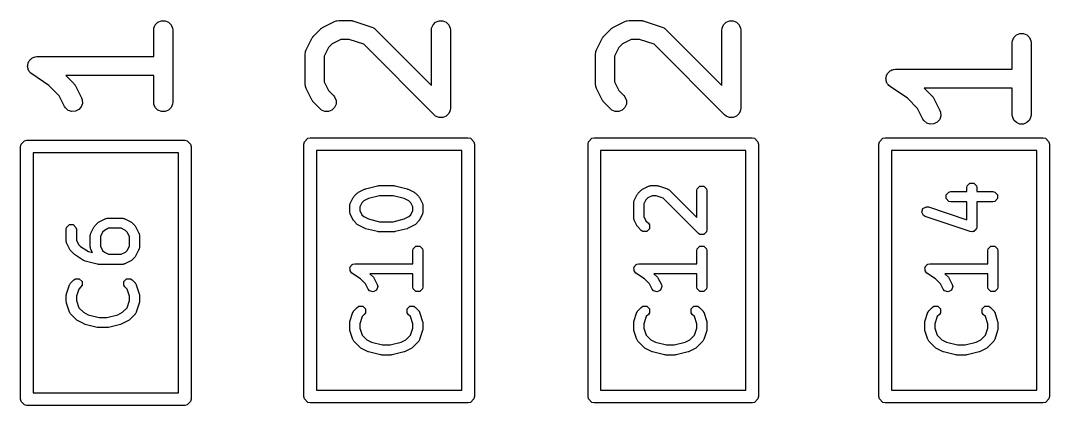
# Model space of a CAD drawing. Extents: x 1.56 to 6.49, y -4.6 to -1.37.
# Drawn here: x 2.7608 to 3.0817, y -2.1553 to -2.0353 of the extents above; entities that cross this region are included whole.
import ezdxf

# ---------------------------------------------------------------- set-up
doc = ezdxf.new("R2010")
doc.units = 0
doc.header["$MEASUREMENT"] = 0
doc.layers.add('BLACK', color=7, linetype='CONTINUOUS')

msp = doc.modelspace()

# ---------------------------------------------------------------- linework, layer by layer
at = {"layer": 'BLACK', "linetype": 'CONTINUOUS'}
for p, q in [((2.80241, -2.03767), (2.80285, -2.0366)), ((2.80285, -2.0366), (2.80367, -2.03579)), ((2.80367, -2.03579), (2.80473, -2.03535)), ((2.80473, -2.03535), (2.80588, -2.03535)), ((2.80588, -2.03535), (2.80695, -2.03579)), ((2.80695, -2.03579), (2.80776, -2.0366)), ((2.80776, -2.0366), (2.8082, -2.03767)), ((2.85473, -2.03763), (2.85498, -2.03748)), ((2.85498, -2.03748), (2.85873, -2.0356)), ((2.85873, -2.0356), (2.85927, -2.0354)), ((2.85927, -2.0354), (2.85938, -2.03539)), ((2.85938, -2.03539), (2.85947, -2.03535)), ((2.85947, -2.03535), (2.86005, -2.03529)), ((2.86005, -2.03529), (2.8638, -2.03529)), ((2.8638, -2.03529), (2.86409, -2.03532)), ((2.86409, -2.03532), (2.86417, -2.03532)), ((2.86417, -2.03532), (2.86427, -2.03534)), ((2.86427, -2.03534), (2.86438, -2.03535)), ((2.86438, -2.03535), (2.86445, -2.03538)), ((2.86445, -2.03538), (2.86473, -2.03544)), ((2.86473, -2.03544), (2.87036, -2.03732)), ((2.87036, -2.03732), (2.87089, -2.03755)), ((2.88903, -2.03767), (2.88947, -2.0366)), ((2.88947, -2.0366), (2.89028, -2.03579)), ((2.89028, -2.03579), (2.89135, -2.03535)), ((2.89135, -2.03535), (2.8925, -2.03535)), ((2.8925, -2.03535), (2.89356, -2.03579)), ((2.89356, -2.03579), (2.89438, -2.0366)), ((2.89438, -2.0366), (2.89482, -2.03767)), ((2.94528, -2.03763), (2.94553, -2.03748)), ((2.94553, -2.03748), (2.94928, -2.0356)), ((2.94928, -2.0356), (2.94982, -2.0354)), ((2.94982, -2.0354), (2.94993, -2.03539)), ((2.94993, -2.03539), (2.95003, -2.03535)), ((2.95003, -2.03535), (2.9506, -2.03529)), ((2.9506, -2.03529), (2.95435, -2.03529)), ((2.95435, -2.03529), (2.95464, -2.03532)), ((2.95464, -2.03532), (2.95472, -2.03532)), ((2.95472, -2.03532), (2.95482, -2.03534)), ((2.95482, -2.03534), (2.95493, -2.03535)), ((2.95493, -2.03535), (2.955, -2.03538)), ((2.955, -2.03538), (2.95529, -2.03544)), ((2.95529, -2.03544), (2.96091, -2.03732)), ((2.96091, -2.03732), (2.96144, -2.03755)), ((2.97958, -2.03767), (2.98002, -2.0366)), ((2.98002, -2.0366), (2.98083, -2.03579)), ((2.98083, -2.03579), (2.9819, -2.03535)), ((2.9819, -2.03535), (2.98305, -2.03535)), ((2.98305, -2.03535), (2.98411, -2.03579)), ((2.98411, -2.03579), (2.98493, -2.0366)), ((2.98493, -2.0366), (2.98537, -2.03767)), ((2.80236, -2.03825), (2.80241, -2.03767)), ((2.80236, -2.04654), (2.80236, -2.03825)), ((2.8082, -2.03767), (2.80826, -2.03825)), ((2.80826, -2.03825), (2.80826, -2.06074)), ((2.84991, -2.04442), (2.85179, -2.04067)), ((2.85179, -2.04067), (2.85194, -2.04043)), ((2.85194, -2.04043), (2.85197, -2.04035)), ((2.85197, -2.04035), (2.85204, -2.04027)), ((2.85204, -2.04027), (2.85209, -2.04018)), ((2.85209, -2.04018), (2.85215, -2.04013)), ((2.85215, -2.04013), (2.85234, -2.03991)), ((2.85234, -2.03991), (2.85421, -2.03803)), ((2.85421, -2.03803), (2.85444, -2.03785)), ((2.85444, -2.03785), (2.85449, -2.03779)), ((2.85449, -2.03779), (2.85458, -2.03773)), ((2.85458, -2.03773), (2.85466, -2.03766)), ((2.85466, -2.03766), (2.85473, -2.03763)), ((2.87089, -2.03755), (2.87097, -2.03762)), ((2.87097, -2.03762), (2.87107, -2.03766)), ((2.87107, -2.03766), (2.87151, -2.03803)), ((2.87151, -2.03803), (2.88897, -2.05549)), ((2.88897, -2.03825), (2.88903, -2.03767)), ((2.88897, -2.05549), (2.88897, -2.03825)), ((2.89482, -2.03767), (2.89487, -2.03825)), ((2.89487, -2.03825), (2.89487, -2.06262)), ((2.94046, -2.04442), (2.94234, -2.04067)), ((2.94234, -2.04067), (2.94249, -2.04043)), ((2.94249, -2.04043), (2.94252, -2.04035)), ((2.94252, -2.04035), (2.94259, -2.04027)), ((2.94259, -2.04027), (2.94265, -2.04018)), ((2.94265, -2.04018), (2.9427, -2.04013)), ((2.9427, -2.04013), (2.94289, -2.03991)), ((2.94289, -2.03991), (2.94476, -2.03803)), ((2.94476, -2.03803), (2.94499, -2.03785)), ((2.94499, -2.03785), (2.94504, -2.03779)), ((2.94504, -2.03779), (2.94513, -2.03773)), ((2.94513, -2.03773), (2.94521, -2.03766)), ((2.94521, -2.03766), (2.94528, -2.03763)), ((2.96144, -2.03755), (2.96152, -2.03762)), ((2.96152, -2.03762), (2.96162, -2.03766)), ((2.96162, -2.03766), (2.96206, -2.03803)), ((2.96206, -2.03803), (2.97952, -2.05549)), ((2.97952, -2.03825), (2.97958, -2.03767)), ((2.97952, -2.05549), (2.97952, -2.03825)), ((2.98537, -2.03767), (2.98543, -2.03825)), ((2.98543, -2.03825), (2.98543, -2.06262)), ((3.07013, -2.04161), (3.07057, -2.04054)), ((3.07057, -2.04054), (3.07138, -2.03973)), ((3.07138, -2.03973), (3.07245, -2.03929)), ((3.07245, -2.03929), (3.0736, -2.03929)), ((3.0736, -2.03929), (3.07466, -2.03973)), ((3.07466, -2.03973), (3.07548, -2.04054)), ((3.07548, -2.04054), (3.07592, -2.04161)), ((2.85685, -2.04374), (2.8555, -2.04644)), ((2.85805, -2.04255), (2.85685, -2.04374)), ((2.86075, -2.0412), (2.85805, -2.04255)), ((2.86332, -2.0412), (2.86075, -2.0412)), ((2.86783, -2.0427), (2.86332, -2.0412)), ((2.88983, -2.06471), (2.86783, -2.0427)), ((2.9474, -2.04374), (2.94606, -2.04644)), ((2.9486, -2.04255), (2.9474, -2.04374)), ((2.9513, -2.0412), (2.9486, -2.04255)), ((2.95387, -2.0412), (2.9513, -2.0412)), ((2.95838, -2.0427), (2.95387, -2.0412)), ((2.98039, -2.06471), (2.95838, -2.0427)), ((3.07007, -2.04218), (3.07013, -2.04161)), ((3.07007, -2.05048), (3.07007, -2.04218)), ((3.07592, -2.04161), (3.07598, -2.04218)), ((3.07598, -2.04218), (3.07598, -2.06468)), ((2.76409, -2.04725), (2.7643, -2.04704)), ((2.7643, -2.04704), (2.76456, -2.04693)), ((2.76456, -2.04693), (2.7648, -2.04677)), ((2.7648, -2.04677), (2.76509, -2.04671)), ((2.76509, -2.04671), (2.76536, -2.0466)), ((2.76536, -2.0466), (2.76593, -2.04654)), ((2.76593, -2.04654), (2.76593, -2.04654)), ((2.76593, -2.04654), (2.76594, -2.04654)), ((2.76594, -2.04654), (2.76594, -2.04654)), ((2.76594, -2.04654), (2.80236, -2.04654)), ((2.8496, -2.04574), (2.84966, -2.04517)), ((2.8496, -2.05512), (2.8496, -2.04574)), ((2.84966, -2.04517), (2.8497, -2.04507)), ((2.8497, -2.04496), (2.84991, -2.04442)), ((2.8497, -2.04507), (2.8497, -2.04496)), ((2.8555, -2.04644), (2.8555, -2.05442)), ((2.94015, -2.04574), (2.94021, -2.04517)), ((2.94015, -2.05512), (2.94015, -2.04574)), ((2.94021, -2.04517), (2.94025, -2.04507)), ((2.94025, -2.04507), (2.94026, -2.04496)), ((2.94026, -2.04496), (2.94046, -2.04442)), ((2.94606, -2.04644), (2.94606, -2.05442)), ((2.76299, -2.0495), (2.76304, -2.04921)), ((2.76304, -2.04978), (2.76299, -2.0495)), ((2.76304, -2.04892), (2.76315, -2.04865)), ((2.76304, -2.04921), (2.76304, -2.04892)), ((2.76304, -2.05007), (2.76304, -2.04978)), ((2.76315, -2.05034), (2.76304, -2.05007)), ((2.76315, -2.04865), (2.76321, -2.04837)), ((2.76321, -2.04837), (2.76337, -2.04812)), ((2.76337, -2.04812), (2.76348, -2.04785)), ((2.76348, -2.04785), (2.76369, -2.04765)), ((2.76369, -2.04765), (2.76385, -2.04741)), ((2.76385, -2.04741), (2.76409, -2.04725)), ((2.76321, -2.05063), (2.76315, -2.05034)), ((2.76337, -2.05087), (2.76321, -2.05063)), ((2.76348, -2.05113), (2.76337, -2.05087)), ((2.76369, -2.05134), (2.76348, -2.05113)), ((2.76385, -2.05158), (2.76369, -2.05134)), ((2.7643, -2.05195), (2.76385, -2.05158)), ((2.76968, -2.05554), (2.7643, -2.05195)), ((2.7643, -2.05195), (2.7643, -2.05195)), ((2.7643, -2.05195), (2.7643, -2.05195)), ((2.7643, -2.05195), (2.7643, -2.05195)), ((2.80236, -2.05245), (2.77494, -2.05245)), ((2.77494, -2.05245), (2.7774, -2.0549)), ((2.80236, -2.06074), (2.80236, -2.05245)), ((3.0307, -2.05343), (3.03076, -2.05315)), ((3.03076, -2.05372), (3.0307, -2.05343)), ((3.03076, -2.05285), (3.03087, -2.05259)), ((3.03076, -2.05315), (3.03076, -2.05285)), ((3.03087, -2.05259), (3.03093, -2.0523)), ((3.03093, -2.0523), (3.03109, -2.05206)), ((3.03109, -2.05206), (3.0312, -2.05179)), ((3.0312, -2.05179), (3.0314, -2.05159)), ((3.0314, -2.05159), (3.03156, -2.05135)), ((3.03156, -2.05135), (3.03181, -2.05118)), ((3.03181, -2.05118), (3.03201, -2.05098)), ((3.03201, -2.05098), (3.03228, -2.05086)), ((3.03228, -2.05086), (3.03252, -2.0507)), ((3.03252, -2.0507), (3.03281, -2.05065)), ((3.03281, -2.05065), (3.03308, -2.05053)), ((3.03308, -2.05053), (3.03365, -2.05048)), ((3.03365, -2.05048), (3.03365, -2.05048)), ((3.03365, -2.05048), (3.03365, -2.05048)), ((3.03365, -2.05048), (3.03365, -2.05048)), ((3.03365, -2.05048), (3.07007, -2.05048)), ((2.77288, -2.05874), (2.76968, -2.05554)), ((2.7774, -2.0549), (2.77759, -2.05513)), ((2.77759, -2.05513), (2.77764, -2.05518)), ((2.77764, -2.05518), (2.7777, -2.05527)), ((2.7777, -2.05527), (2.77777, -2.05535)), ((2.77777, -2.05535), (2.7778, -2.05542)), ((2.7778, -2.05542), (2.77795, -2.05567)), ((2.77795, -2.05567), (2.77983, -2.05942)), ((2.84966, -2.05569), (2.8496, -2.05512)), ((2.8497, -2.05579), (2.84966, -2.05569)), ((2.8497, -2.0559), (2.8497, -2.05579)), ((2.84991, -2.05644), (2.8497, -2.0559)), ((2.85179, -2.06019), (2.84991, -2.05644)), ((2.8555, -2.05442), (2.85685, -2.05712)), ((2.94021, -2.05569), (2.94015, -2.05512)), ((2.94025, -2.05579), (2.94021, -2.05569)), ((2.94026, -2.0559), (2.94025, -2.05579)), ((2.94046, -2.05644), (2.94026, -2.0559)), ((2.94234, -2.06019), (2.94046, -2.05644)), ((2.94606, -2.05442), (2.9474, -2.05712)), ((3.03076, -2.05401), (3.03076, -2.05372)), ((3.03087, -2.05428), (3.03076, -2.05401)), ((3.03093, -2.05456), (3.03087, -2.05428)), ((3.03109, -2.0548), (3.03093, -2.05456)), ((3.0312, -2.05507), (3.03109, -2.0548)), ((3.03141, -2.05528), (3.0312, -2.05507)), ((3.03157, -2.05552), (3.03141, -2.05528)), ((3.03201, -2.05588), (3.03157, -2.05552)), ((3.03201, -2.05589), (3.03201, -2.05588)), ((3.03202, -2.05589), (3.03201, -2.05589)), ((3.03201, -2.05589), (3.03201, -2.05589)), ((3.0374, -2.05947), (3.03202, -2.05589)), ((3.07007, -2.05638), (3.04266, -2.05638)), ((3.04266, -2.05638), (3.04512, -2.05884)), ((3.07007, -2.06468), (3.07007, -2.05638)), ((2.77455, -2.06206), (2.77288, -2.05874)), ((2.77983, -2.05942), (2.78003, -2.05996)), ((2.85685, -2.05712), (2.85839, -2.05865)), ((2.85839, -2.05865), (2.85876, -2.0591)), ((2.85876, -2.0591), (2.8592, -2.06017)), ((2.9474, -2.05712), (2.94894, -2.05865)), ((2.94894, -2.05865), (2.94931, -2.0591)), ((2.94931, -2.0591), (2.94975, -2.06017)), ((3.0406, -2.06268), (3.0374, -2.05947)), ((3.04512, -2.05884), (3.0453, -2.05907)), ((3.0453, -2.05907), (3.04536, -2.05912)), ((3.04536, -2.05912), (3.04542, -2.05921)), ((3.04542, -2.05921), (3.04548, -2.05929)), ((3.04548, -2.05929), (3.04551, -2.05936)), ((3.04551, -2.05936), (3.04567, -2.05961)), ((3.04567, -2.05961), (3.04754, -2.06336)), ((2.77485, -2.06255), (2.77455, -2.06206)), ((2.77572, -2.06331), (2.77485, -2.06255)), ((2.779, -2.06307), (2.77797, -2.06359)), ((2.77975, -2.0622), (2.779, -2.06307)), ((2.78012, -2.06111), (2.77975, -2.0622)), ((2.78003, -2.05996), (2.78012, -2.06111)), ((2.80241, -2.06132), (2.80236, -2.06074)), ((2.80285, -2.06238), (2.80241, -2.06132)), ((2.80367, -2.0632), (2.80285, -2.06238)), ((2.80776, -2.06238), (2.80695, -2.0632)), ((2.8082, -2.06132), (2.80776, -2.06238)), ((2.80826, -2.06074), (2.8082, -2.06132)), ((2.85194, -2.06044), (2.85179, -2.06019)), ((2.85197, -2.06051), (2.85194, -2.06044)), ((2.85204, -2.06059), (2.85197, -2.06051)), ((2.85209, -2.06068), (2.85204, -2.06059)), ((2.85215, -2.06073), (2.85209, -2.06068)), ((2.85234, -2.06096), (2.85215, -2.06073)), ((2.85421, -2.06283), (2.85234, -2.06096)), ((2.85466, -2.0632), (2.85421, -2.06283)), ((2.85876, -2.06238), (2.85794, -2.0632)), ((2.8592, -2.06132), (2.85876, -2.06238)), ((2.8592, -2.06017), (2.8592, -2.06132)), ((2.89487, -2.06262), (2.89482, -2.06319)), ((2.94249, -2.06044), (2.94234, -2.06019)), ((2.94252, -2.06051), (2.94249, -2.06044)), ((2.94259, -2.06059), (2.94252, -2.06051)), ((2.94265, -2.06068), (2.94259, -2.06059)), ((2.9427, -2.06073), (2.94265, -2.06068)), ((2.94289, -2.06096), (2.9427, -2.06073)), ((2.94476, -2.06283), (2.94289, -2.06096)), ((2.94521, -2.0632), (2.94476, -2.06283)), ((2.94931, -2.06238), (2.94849, -2.0632)), ((2.94975, -2.06132), (2.94931, -2.06238)), ((2.94975, -2.06017), (2.94975, -2.06132)), ((2.98543, -2.06262), (2.98537, -2.06319)), ((3.04226, -2.066), (3.0406, -2.06268)), ((2.77682, -2.06367), (2.77572, -2.06331)), ((2.77797, -2.06359), (2.77682, -2.06367)), ((2.80473, -2.06364), (2.80367, -2.0632)), ((2.80588, -2.06364), (2.80473, -2.06364)), ((2.80695, -2.0632), (2.80588, -2.06364)), ((2.85573, -2.06364), (2.85466, -2.0632)), ((2.85688, -2.06364), (2.85573, -2.06364)), ((2.85794, -2.0632), (2.85688, -2.06364)), ((2.89028, -2.06507), (2.88983, -2.06471)), ((2.89103, -2.06538), (2.89028, -2.06507)), ((2.89135, -2.06551), (2.89103, -2.06538)), ((2.8925, -2.06551), (2.89135, -2.06551)), ((2.89135, -2.06551), (2.89135, -2.06551)), ((2.89356, -2.06507), (2.8925, -2.06551)), ((2.89438, -2.06426), (2.89356, -2.06507)), ((2.89469, -2.0635), (2.89438, -2.06426)), ((2.89482, -2.06319), (2.89469, -2.0635)), ((2.94628, -2.06364), (2.94521, -2.0632)), ((2.94743, -2.06364), (2.94628, -2.06364)), ((2.94849, -2.0632), (2.94743, -2.06364)), ((2.98083, -2.06507), (2.98039, -2.06471)), ((2.98159, -2.06538), (2.98083, -2.06507)), ((2.9819, -2.06551), (2.98159, -2.06538)), ((2.98305, -2.06551), (2.9819, -2.06551)), ((2.9819, -2.06551), (2.9819, -2.06551)), ((2.98411, -2.06507), (2.98305, -2.06551)), ((2.98493, -2.06426), (2.98411, -2.06507)), ((2.98524, -2.0635), (2.98493, -2.06426)), ((2.98537, -2.06319), (2.98524, -2.0635)), ((3.04257, -2.06649), (3.04226, -2.066)), ((3.04747, -2.06614), (3.04671, -2.06701)), ((3.04783, -2.06505), (3.04747, -2.06614)), ((3.04754, -2.06336), (3.04775, -2.0639)), ((3.04775, -2.0639), (3.04783, -2.06505)), ((3.07013, -2.06526), (3.07007, -2.06468)), ((3.07057, -2.06632), (3.07013, -2.06526)), ((3.07138, -2.06713), (3.07057, -2.06632)), ((3.07548, -2.06632), (3.07466, -2.06713)), ((3.07592, -2.06526), (3.07548, -2.06632)), ((3.07598, -2.06468), (3.07592, -2.06526)), ((3.04344, -2.06724), (3.04257, -2.06649)), ((3.04453, -2.06761), (3.04344, -2.06724)), ((3.04568, -2.06753), (3.04453, -2.06761)), ((3.04671, -2.06701), (3.04568, -2.06753)), ((3.07245, -2.06758), (3.07138, -2.06713)), ((3.0736, -2.06758), (3.07245, -2.06758)), ((3.07466, -2.06713), (3.0736, -2.06758)), ((2.76098, -2.07385), (2.76204, -2.07279)), ((2.76204, -2.07279), (2.7628, -2.07264)), ((2.7628, -2.07264), (2.81201, -2.07264)), ((2.81201, -2.07264), (2.81276, -2.07279)), ((2.81276, -2.07279), (2.81383, -2.07385)), ((2.84936, -2.07307), (2.85043, -2.072)), ((2.85043, -2.072), (2.85118, -2.07185)), ((2.85118, -2.07185), (2.90039, -2.07185)), ((2.90039, -2.07185), (2.90115, -2.072)), ((2.90115, -2.072), (2.90221, -2.07307)), ((2.93795, -2.07307), (2.93901, -2.072)), ((2.93901, -2.072), (2.93976, -2.07185)), ((2.93976, -2.07185), (2.98898, -2.07185)), ((2.98898, -2.07185), (2.98973, -2.072)), ((2.98973, -2.072), (2.9908, -2.07307)), ((3.02869, -2.07307), (3.02976, -2.072)), ((3.02976, -2.072), (3.03051, -2.07185)), ((3.03051, -2.07185), (3.07972, -2.07185)), ((3.07972, -2.07185), (3.08048, -2.072)), ((3.08048, -2.072), (3.08154, -2.07307)), ((2.76083, -2.07461), (2.76098, -2.07385)), ((2.76083, -2.15335), (2.76083, -2.07461)), ((2.81383, -2.07385), (2.81398, -2.07461)), ((2.81398, -2.07461), (2.81398, -2.15335)), ((2.84921, -2.07382), (2.84936, -2.07307)), ((2.84921, -2.15256), (2.84921, -2.07382)), ((2.85315, -2.07579), (2.85315, -2.15059)), ((2.89843, -2.07579), (2.85315, -2.07579)), ((2.89843, -2.15059), (2.89843, -2.07579)), ((2.90221, -2.07307), (2.90236, -2.07382)), ((2.90236, -2.07382), (2.90236, -2.15256)), ((2.9378, -2.07382), (2.93795, -2.07307)), ((2.9378, -2.15256), (2.9378, -2.07382)), ((2.94173, -2.07579), (2.94173, -2.15059)), ((2.98701, -2.07579), (2.94173, -2.07579)), ((2.98701, -2.15059), (2.98701, -2.07579)), ((2.9908, -2.07307), (2.99094, -2.07382)), ((2.99094, -2.07382), (2.99094, -2.15256)), ((3.02854, -2.07382), (3.02869, -2.07307)), ((3.02854, -2.15256), (3.02854, -2.07382)), ((3.03248, -2.07579), (3.03248, -2.15059)), ((3.07776, -2.07579), (3.03248, -2.07579)), ((3.07776, -2.15059), (3.07776, -2.07579)), ((3.08154, -2.07307), (3.08169, -2.07382)), ((3.08169, -2.07382), (3.08169, -2.15256)), ((2.76476, -2.07657), (2.76476, -2.15138)), ((2.81004, -2.07657), (2.76476, -2.07657)), ((2.81004, -2.15138), (2.81004, -2.07657)), ((2.86602, -2.08897), (2.86622, -2.08881)), ((2.86622, -2.08881), (2.86809, -2.08788)), ((2.86809, -2.08788), (2.86826, -2.08783)), ((2.86826, -2.08783), (2.86841, -2.08776)), ((2.86841, -2.08776), (2.87216, -2.08682)), ((2.87216, -2.08682), (2.87236, -2.08681)), ((2.87236, -2.08681), (2.87254, -2.08677)), ((2.87254, -2.08677), (2.87723, -2.08677)), ((2.87723, -2.08677), (2.87742, -2.08681)), ((2.87742, -2.08681), (2.87761, -2.08682)), ((2.87761, -2.08682), (2.88136, -2.08776)), ((2.88136, -2.08776), (2.88152, -2.08783)), ((2.88152, -2.08783), (2.88169, -2.08788)), ((2.88169, -2.08788), (2.88356, -2.08881)), ((2.88356, -2.08881), (2.88376, -2.08897)), ((2.95345, -2.08911), (2.95439, -2.08817)), ((2.95439, -2.08817), (2.9546, -2.08803)), ((2.9546, -2.08803), (2.9548, -2.08788)), ((2.9548, -2.08788), (2.95667, -2.08694)), ((2.95667, -2.08694), (2.95675, -2.08692)), ((2.95675, -2.08692), (2.95677, -2.08689)), ((2.95677, -2.08689), (2.95702, -2.08684)), ((2.95702, -2.08684), (2.95727, -2.08678)), ((2.95727, -2.08678), (2.9573, -2.08679)), ((2.9573, -2.08679), (2.95738, -2.08677)), ((2.95738, -2.08677), (2.95925, -2.08677)), ((2.95925, -2.08677), (2.9595, -2.08682)), ((2.9595, -2.08682), (2.95975, -2.08685)), ((2.95975, -2.08685), (2.96256, -2.08779)), ((2.96256, -2.08779), (2.96263, -2.08783)), ((2.96263, -2.08783), (2.96267, -2.08783)), ((2.96267, -2.08783), (2.96288, -2.08797)), ((2.96288, -2.08797), (2.9631, -2.0881)), ((2.9631, -2.0881), (2.96311, -2.08813)), ((2.96311, -2.08813), (2.96318, -2.08817)), ((2.96318, -2.08817), (2.97174, -2.09673)), ((2.97174, -2.08835), (2.97186, -2.08775)), ((2.97174, -2.09673), (2.97174, -2.08835)), ((2.97186, -2.08775), (2.97271, -2.08689)), ((2.97271, -2.08689), (2.97392, -2.08689)), ((2.97392, -2.08689), (2.97477, -2.08775)), ((2.97477, -2.08775), (2.97489, -2.08835)), ((2.97489, -2.08835), (2.97489, -2.10053)), ((3.04948, -2.08962), (3.05034, -2.08877)), ((3.05034, -2.08877), (3.05094, -2.08865)), ((3.05094, -2.08865), (3.05592, -2.08865)), ((3.05592, -2.08741), (3.05604, -2.08681)), ((3.05592, -2.08865), (3.05592, -2.08741)), ((3.05604, -2.08681), (3.0569, -2.08596)), ((3.0569, -2.08596), (3.0581, -2.08596)), ((3.0581, -2.08596), (3.05895, -2.08681)), ((3.05895, -2.08681), (3.05907, -2.08741)), ((3.05907, -2.08741), (3.05907, -2.08865)), ((3.05907, -2.08865), (3.06406, -2.08865)), ((3.06406, -2.08865), (3.06466, -2.08877)), ((3.06466, -2.08877), (3.06552, -2.08962)), ((2.86364, -2.09233), (2.86457, -2.09046)), ((2.86457, -2.09046), (2.86473, -2.09026)), ((2.86473, -2.09026), (2.86487, -2.09005)), ((2.86487, -2.09005), (2.86581, -2.08911)), ((2.86581, -2.08911), (2.86602, -2.08897)), ((2.86785, -2.09152), (2.86728, -2.09209)), ((2.86934, -2.09077), (2.86785, -2.09152)), ((2.87274, -2.08992), (2.86934, -2.09077)), ((2.87704, -2.08992), (2.87274, -2.08992)), ((2.88043, -2.09077), (2.87704, -2.08992)), ((2.88192, -2.09152), (2.88043, -2.09077)), ((2.8825, -2.09209), (2.88192, -2.09152)), ((2.88376, -2.08897), (2.88397, -2.08911)), ((2.88397, -2.08911), (2.88491, -2.09005)), ((2.88491, -2.09005), (2.88505, -2.09026)), ((2.88505, -2.09026), (2.8852, -2.09046)), ((2.8852, -2.09046), (2.88614, -2.09233)), ((2.95205, -2.0921), (2.95207, -2.09202)), ((2.95206, -2.09199), (2.95212, -2.09174)), ((2.95207, -2.09202), (2.95206, -2.09199)), ((2.95212, -2.09174), (2.95217, -2.0915)), ((2.95217, -2.0915), (2.9522, -2.09147)), ((2.9522, -2.09147), (2.95222, -2.09139)), ((2.95222, -2.09139), (2.95316, -2.08952)), ((2.95316, -2.08952), (2.95331, -2.08932)), ((2.95331, -2.08932), (2.95345, -2.08911)), ((2.95586, -2.09116), (2.9552, -2.09247)), ((2.95644, -2.09058), (2.95586, -2.09116)), ((2.95775, -2.08992), (2.95644, -2.09058)), ((2.959, -2.08992), (2.95775, -2.08992)), ((2.96121, -2.09066), (2.959, -2.08992)), ((2.9722, -2.10165), (2.96121, -2.09066)), ((3.04948, -2.09083), (3.04948, -2.08962)), ((3.05034, -2.09168), (3.04948, -2.09083)), ((3.05094, -2.0918), (3.05034, -2.09168)), ((3.05592, -2.0918), (3.05094, -2.0918)), ((3.05592, -2.09741), (3.05592, -2.0918)), ((3.06406, -2.0918), (3.05907, -2.0918)), ((3.05907, -2.0918), (3.05907, -2.0996)), ((3.06466, -2.09168), (3.06406, -2.0918)), ((3.06552, -2.09083), (3.06466, -2.09168)), ((3.06552, -2.08962), (3.06552, -2.09083)), ((2.86347, -2.09292), (2.86354, -2.09268)), ((2.86349, -2.09296), (2.86347, -2.09292)), ((2.86347, -2.09304), (2.86349, -2.09296)), ((2.86347, -2.09491), (2.86347, -2.09304)), ((2.86349, -2.09499), (2.86347, -2.09491)), ((2.86347, -2.09502), (2.86349, -2.09499)), ((2.86354, -2.09527), (2.86347, -2.09502)), ((2.86354, -2.09268), (2.86359, -2.09243)), ((2.86359, -2.09243), (2.86362, -2.09241)), ((2.86362, -2.09241), (2.86364, -2.09233)), ((2.86728, -2.09209), (2.86662, -2.09341)), ((2.86662, -2.09341), (2.86662, -2.09454)), ((2.86662, -2.09454), (2.86728, -2.09585)), ((2.88316, -2.09341), (2.8825, -2.09209)), ((2.8825, -2.09585), (2.88316, -2.09454)), ((2.88316, -2.09454), (2.88316, -2.09341)), ((2.88614, -2.09233), (2.88616, -2.09241)), ((2.88616, -2.09241), (2.88619, -2.09243)), ((2.88619, -2.09243), (2.88623, -2.09268)), ((2.88623, -2.09268), (2.8863, -2.09292)), ((2.8863, -2.09502), (2.88623, -2.09527)), ((2.8863, -2.09292), (2.88629, -2.09296)), ((2.88629, -2.09296), (2.88631, -2.09304)), ((2.88631, -2.09491), (2.88629, -2.09499)), ((2.88629, -2.09499), (2.8863, -2.09502)), ((2.88631, -2.09304), (2.88631, -2.09491)), ((2.95205, -2.09678), (2.95205, -2.0921)), ((2.9552, -2.09247), (2.9552, -2.09641)), ((3.04187, -2.09502), (3.04225, -2.09388)), ((3.04241, -2.0961), (3.04187, -2.09502)), ((3.04225, -2.09388), (3.04333, -2.09334)), ((3.04333, -2.09334), (3.04394, -2.09342)), ((3.04394, -2.09342), (3.05592, -2.09741)), ((2.78398, -2.09927), (2.78492, -2.09833)), ((2.78492, -2.09833), (2.78513, -2.09819)), ((2.78513, -2.09819), (2.78533, -2.09804)), ((2.78533, -2.09804), (2.7872, -2.0971)), ((2.7872, -2.0971), (2.78728, -2.09708)), ((2.78728, -2.09708), (2.78731, -2.09705)), ((2.78731, -2.09705), (2.78755, -2.09701)), ((2.78755, -2.09701), (2.7878, -2.09694)), ((2.7878, -2.09694), (2.78783, -2.09695)), ((2.78783, -2.09695), (2.78791, -2.09693)), ((2.78791, -2.09693), (2.79259, -2.09693)), ((2.79259, -2.09693), (2.79267, -2.09695)), ((2.79267, -2.09695), (2.79271, -2.09694)), ((2.79271, -2.09694), (2.79295, -2.09701)), ((2.79295, -2.09701), (2.7932, -2.09705)), ((2.7932, -2.09705), (2.79322, -2.09708)), ((2.79322, -2.09708), (2.7933, -2.0971)), ((2.7933, -2.0971), (2.79517, -2.09804)), ((2.79517, -2.09804), (2.79537, -2.09819)), ((2.79537, -2.09819), (2.79558, -2.09833)), ((2.79558, -2.09833), (2.79652, -2.09927)), ((2.86359, -2.09551), (2.86354, -2.09527)), ((2.86362, -2.09554), (2.86359, -2.09551)), ((2.86364, -2.09561), (2.86362, -2.09554)), ((2.86457, -2.09749), (2.86364, -2.09561)), ((2.86473, -2.09769), (2.86457, -2.09749)), ((2.86487, -2.0979), (2.86473, -2.09769)), ((2.86581, -2.09884), (2.86487, -2.0979)), ((2.86728, -2.09585), (2.86785, -2.09643)), ((2.86785, -2.09643), (2.86934, -2.09717)), ((2.86934, -2.09717), (2.87274, -2.09802)), ((2.87274, -2.09802), (2.87704, -2.09802)), ((2.87704, -2.09802), (2.88043, -2.09717)), ((2.88043, -2.09717), (2.88192, -2.09643)), ((2.88192, -2.09643), (2.8825, -2.09585)), ((2.88491, -2.0979), (2.88397, -2.09884)), ((2.88505, -2.09769), (2.88491, -2.0979)), ((2.8852, -2.09749), (2.88505, -2.09769)), ((2.88614, -2.09561), (2.8852, -2.09749)), ((2.88616, -2.09554), (2.88614, -2.09561)), ((2.88619, -2.09551), (2.88616, -2.09554)), ((2.88623, -2.09527), (2.88619, -2.09551)), ((2.95207, -2.09686), (2.95205, -2.09678)), ((2.95206, -2.0969), (2.95207, -2.09686)), ((2.95212, -2.09714), (2.95206, -2.0969)), ((2.95217, -2.09739), (2.95212, -2.09714)), ((2.9522, -2.09741), (2.95217, -2.09739)), ((2.95222, -2.09749), (2.9522, -2.09741)), ((2.95316, -2.09936), (2.95222, -2.09749)), ((2.9552, -2.09641), (2.95586, -2.09773)), ((2.95586, -2.09773), (2.95662, -2.09848)), ((3.04294, -2.0964), (3.04241, -2.0961)), ((3.057, -2.10109), (3.04294, -2.0964)), ((2.77508, -2.10038), (2.7752, -2.09978)), ((2.77508, -2.10413), (2.77508, -2.10038)), ((2.7752, -2.09978), (2.77606, -2.09893)), ((2.77606, -2.09893), (2.77726, -2.09893)), ((2.77726, -2.09893), (2.77811, -2.09978)), ((2.77811, -2.09978), (2.77823, -2.10038)), ((2.77823, -2.10038), (2.77823, -2.10376)), ((2.78265, -2.1019), (2.7827, -2.10166)), ((2.7827, -2.10166), (2.78273, -2.10163)), ((2.78273, -2.10163), (2.78275, -2.10155)), ((2.78275, -2.10155), (2.78369, -2.09968)), ((2.78369, -2.09968), (2.78384, -2.09948)), ((2.78384, -2.09948), (2.78398, -2.09927)), ((2.78639, -2.10132), (2.78573, -2.10263)), ((2.78697, -2.10074), (2.78639, -2.10132)), ((2.78828, -2.10008), (2.78697, -2.10074)), ((2.79222, -2.10008), (2.78828, -2.10008)), ((2.79354, -2.10074), (2.79222, -2.10008)), ((2.79411, -2.10132), (2.79354, -2.10074)), ((2.79477, -2.10263), (2.79411, -2.10132)), ((2.79652, -2.09927), (2.79666, -2.09948)), ((2.79666, -2.09948), (2.79682, -2.09968)), ((2.79682, -2.09968), (2.79775, -2.10155)), ((2.79775, -2.10155), (2.79777, -2.10163)), ((2.79777, -2.10163), (2.7978, -2.10166)), ((2.7978, -2.10166), (2.79785, -2.1019)), ((2.86602, -2.09898), (2.86581, -2.09884)), ((2.86622, -2.09913), (2.86602, -2.09898)), ((2.86809, -2.10007), (2.86622, -2.09913)), ((2.86826, -2.10011), (2.86809, -2.10007)), ((2.86841, -2.10019), (2.86826, -2.10011)), ((2.87216, -2.10112), (2.86841, -2.10019)), ((2.87236, -2.10113), (2.87216, -2.10112)), ((2.87254, -2.10117), (2.87236, -2.10113)), ((2.87723, -2.10117), (2.87254, -2.10117)), ((2.87742, -2.10113), (2.87723, -2.10117)), ((2.87761, -2.10112), (2.87742, -2.10113)), ((2.88136, -2.10019), (2.87761, -2.10112)), ((2.88152, -2.10011), (2.88136, -2.10019)), ((2.88169, -2.10007), (2.88152, -2.10011)), ((2.88356, -2.09913), (2.88169, -2.10007)), ((2.88376, -2.09898), (2.88356, -2.09913)), ((2.88397, -2.09884), (2.88376, -2.09898)), ((2.95331, -2.09956), (2.95316, -2.09936)), ((2.95345, -2.09977), (2.95331, -2.09956)), ((2.95439, -2.10071), (2.95345, -2.09977)), ((2.9549, -2.10105), (2.95439, -2.10071)), ((2.95611, -2.10105), (2.9549, -2.10105)), ((2.95696, -2.1002), (2.95611, -2.10105)), ((2.95662, -2.09848), (2.95696, -2.09899)), ((2.95696, -2.09899), (2.95696, -2.1002)), ((2.97271, -2.10199), (2.9722, -2.10165)), ((2.97477, -2.10114), (2.97392, -2.10199)), ((2.97489, -2.10053), (2.97477, -2.10114)), ((2.97477, -2.10114), (2.97477, -2.10114)), ((3.05761, -2.10117), (3.057, -2.10109)), ((3.05784, -2.10105), (3.05761, -2.10117)), ((3.0581, -2.10105), (3.05784, -2.10105)), ((3.05836, -2.10079), (3.0581, -2.10105)), ((3.05869, -2.10063), (3.05836, -2.10079)), ((3.05877, -2.10038), (3.05869, -2.10063)), ((3.05895, -2.1002), (3.05877, -2.10038)), ((3.05907, -2.0996), (3.05895, -2.1002)), ((2.7751, -2.10421), (2.77508, -2.10413)), ((2.77509, -2.10425), (2.7751, -2.10421)), ((2.77516, -2.10449), (2.77509, -2.10425)), ((2.7752, -2.10474), (2.77516, -2.10449)), ((2.77523, -2.10476), (2.7752, -2.10474)), ((2.77525, -2.10484), (2.77523, -2.10476)), ((2.77619, -2.10671), (2.77525, -2.10484)), ((2.77823, -2.10376), (2.77889, -2.10508)), ((2.78258, -2.10226), (2.7826, -2.10218)), ((2.78258, -2.10601), (2.78258, -2.10226)), ((2.78259, -2.10215), (2.78265, -2.1019)), ((2.7826, -2.10218), (2.78259, -2.10215)), ((2.78573, -2.10263), (2.78573, -2.10564)), ((2.79477, -2.10564), (2.79477, -2.10263)), ((2.79785, -2.1019), (2.79792, -2.10215)), ((2.79792, -2.10215), (2.7979, -2.10218)), ((2.7979, -2.10218), (2.79792, -2.10226)), ((2.79792, -2.10226), (2.79792, -2.10601)), ((2.97392, -2.10199), (2.97271, -2.10199)), ((2.97392, -2.10199), (2.97392, -2.10199)), ((2.77634, -2.10691), (2.77619, -2.10671)), ((2.77648, -2.10712), (2.77634, -2.10691)), ((2.77742, -2.10806), (2.77648, -2.10712)), ((2.77755, -2.10815), (2.77742, -2.10806)), ((2.77889, -2.10508), (2.77954, -2.10572)), ((2.77954, -2.10572), (2.78199, -2.10736)), ((2.78199, -2.10736), (2.78323, -2.10767)), ((2.7826, -2.10609), (2.78258, -2.10601)), ((2.78259, -2.10612), (2.7826, -2.10609)), ((2.78265, -2.10636), (2.78259, -2.10612)), ((2.7827, -2.10661), (2.78265, -2.10636)), ((2.78273, -2.10664), (2.7827, -2.10661)), ((2.78275, -2.10671), (2.78273, -2.10664)), ((2.78323, -2.10767), (2.78275, -2.10671)), ((2.78573, -2.10564), (2.78639, -2.10695)), ((2.78639, -2.10695), (2.78697, -2.10753)), ((2.78697, -2.10753), (2.78828, -2.10818)), ((2.79222, -2.10818), (2.79354, -2.10753)), ((2.79354, -2.10753), (2.79411, -2.10695)), ((2.79411, -2.10695), (2.79477, -2.10564)), ((2.79775, -2.10671), (2.79682, -2.10859)), ((2.79777, -2.10664), (2.79775, -2.10671)), ((2.7978, -2.10661), (2.79777, -2.10664)), ((2.79785, -2.10636), (2.7978, -2.10661)), ((2.79792, -2.10612), (2.79785, -2.10636)), ((2.79792, -2.10601), (2.7979, -2.10609)), ((2.7979, -2.10609), (2.79792, -2.10612)), ((2.88316, -2.1071), (2.88328, -2.10649)), ((2.88316, -2.11115), (2.88316, -2.1071)), ((2.88328, -2.10649), (2.88413, -2.10564)), ((2.88413, -2.10564), (2.88533, -2.10564)), ((2.88533, -2.10564), (2.88619, -2.10649)), ((2.88619, -2.10649), (2.88631, -2.1071)), ((2.88631, -2.1071), (2.88631, -2.11834)), ((2.97174, -2.1071), (2.97186, -2.10649)), ((2.97174, -2.11115), (2.97174, -2.1071)), ((2.97186, -2.10649), (2.97271, -2.10564)), ((2.97271, -2.10564), (2.97392, -2.10564)), ((2.97392, -2.10564), (2.97477, -2.10649)), ((2.97477, -2.10649), (2.97489, -2.1071)), ((2.97489, -2.1071), (2.97489, -2.11834)), ((3.06249, -2.1071), (3.06261, -2.10649)), ((3.06249, -2.11115), (3.06249, -2.1071)), ((3.06261, -2.10649), (3.06346, -2.10564)), ((3.06346, -2.10564), (3.06466, -2.10564)), ((3.06466, -2.10564), (3.06552, -2.10649)), ((3.06552, -2.10649), (3.06564, -2.1071)), ((3.06564, -2.1071), (3.06564, -2.11834)), ((2.77766, -2.10826), (2.77755, -2.10815)), ((2.78047, -2.11013), (2.77766, -2.10826)), ((2.78072, -2.11023), (2.78047, -2.11013)), ((2.78096, -2.11035), (2.78072, -2.11023)), ((2.78471, -2.11129), (2.78096, -2.11035)), ((2.78491, -2.1113), (2.78471, -2.11129)), ((2.7851, -2.11133), (2.78491, -2.1113)), ((2.78828, -2.10818), (2.79222, -2.10818)), ((2.79295, -2.11126), (2.79271, -2.11133)), ((2.7932, -2.11121), (2.79295, -2.11126)), ((2.79322, -2.11119), (2.7932, -2.11121)), ((2.7933, -2.11117), (2.79322, -2.11119)), ((2.79517, -2.11023), (2.7933, -2.11117)), ((2.79537, -2.11007), (2.79517, -2.11023)), ((2.79558, -2.10993), (2.79537, -2.11007)), ((2.79652, -2.109), (2.79558, -2.10993)), ((2.79666, -2.10879), (2.79652, -2.109)), ((2.79682, -2.10859), (2.79666, -2.10879)), ((2.86433, -2.11138), (2.86444, -2.11127)), ((2.86444, -2.11127), (2.86505, -2.11115)), ((2.86505, -2.11115), (2.88316, -2.11115)), ((2.95291, -2.11138), (2.95303, -2.11127)), ((2.95303, -2.11127), (2.95363, -2.11115)), ((2.95363, -2.11115), (2.97174, -2.11115)), ((3.04366, -2.11138), (3.04377, -2.11127)), ((3.04377, -2.11127), (3.04438, -2.11115)), ((3.04438, -2.11115), (3.06249, -2.11115)), ((2.79259, -2.11133), (2.7851, -2.11133)), ((2.79267, -2.11132), (2.79259, -2.11133)), ((2.79271, -2.11133), (2.79267, -2.11132)), ((2.8635, -2.11241), (2.86359, -2.11228)), ((2.86359, -2.11286), (2.8635, -2.11241)), ((2.86359, -2.11212), (2.86391, -2.11179)), ((2.86359, -2.11228), (2.86359, -2.11212)), ((2.86359, -2.11332), (2.86359, -2.11286)), ((2.8637, -2.11344), (2.86359, -2.11332)), ((2.86374, -2.1136), (2.8637, -2.11344)), ((2.86417, -2.11403), (2.86374, -2.1136)), ((2.86391, -2.11179), (2.86417, -2.11141)), ((2.86417, -2.11141), (2.86433, -2.11138)), ((2.86685, -2.11582), (2.86417, -2.11403)), ((2.88316, -2.1143), (2.86978, -2.1143)), ((2.86978, -2.1143), (2.87085, -2.11536)), ((2.88316, -2.11834), (2.88316, -2.1143)), ((2.95208, -2.11241), (2.95217, -2.11228)), ((2.95217, -2.11286), (2.95208, -2.11241)), ((2.95217, -2.11212), (2.9525, -2.11179)), ((2.95217, -2.11228), (2.95217, -2.11212)), ((2.95217, -2.11332), (2.95217, -2.11286)), ((2.95229, -2.11344), (2.95217, -2.11332)), ((2.95232, -2.1136), (2.95229, -2.11344)), ((2.95275, -2.11403), (2.95232, -2.1136)), ((2.9525, -2.11179), (2.95275, -2.11141)), ((2.95275, -2.11141), (2.95291, -2.11138)), ((2.95544, -2.11582), (2.95275, -2.11403)), ((2.97174, -2.1143), (2.95837, -2.1143)), ((2.95837, -2.1143), (2.95943, -2.11536)), ((2.97174, -2.11834), (2.97174, -2.1143)), ((3.04283, -2.11241), (3.04292, -2.11228)), ((3.04292, -2.11286), (3.04283, -2.11241)), ((3.04292, -2.11212), (3.04325, -2.11179)), ((3.04292, -2.11228), (3.04292, -2.11212)), ((3.04292, -2.11332), (3.04292, -2.11286)), ((3.04304, -2.11344), (3.04292, -2.11332)), ((3.04307, -2.1136), (3.04304, -2.11344)), ((3.0435, -2.11403), (3.04307, -2.1136)), ((3.04325, -2.11179), (3.0435, -2.11141)), ((3.0435, -2.11141), (3.04366, -2.11138)), ((3.04618, -2.11582), (3.0435, -2.11403)), ((3.06249, -2.1143), (3.04912, -2.1143)), ((3.04912, -2.1143), (3.05018, -2.11536)), ((3.06249, -2.11834), (3.06249, -2.1143)), ((2.77517, -2.12051), (2.7761, -2.1177)), ((2.7761, -2.1177), (2.77614, -2.11763)), ((2.77614, -2.11759), (2.77628, -2.11738)), ((2.77614, -2.11763), (2.77614, -2.11759)), ((2.77628, -2.11738), (2.77641, -2.11716)), ((2.77641, -2.11716), (2.77644, -2.11715)), ((2.77644, -2.11715), (2.77648, -2.11708)), ((2.77648, -2.11708), (2.77742, -2.11614)), ((2.77742, -2.11614), (2.77793, -2.1158)), ((2.77793, -2.1158), (2.77914, -2.1158)), ((2.77914, -2.1158), (2.77999, -2.11665)), ((2.77999, -2.11665), (2.77999, -2.11786)), ((2.79301, -2.11665), (2.79387, -2.1158)), ((2.79301, -2.11786), (2.79301, -2.11665)), ((2.79387, -2.1158), (2.79507, -2.1158)), ((2.79507, -2.1158), (2.79558, -2.11614)), ((2.79558, -2.11614), (2.79652, -2.11708)), ((2.79652, -2.11708), (2.79656, -2.11715)), ((2.79656, -2.11715), (2.7966, -2.11716)), ((2.7966, -2.11716), (2.79672, -2.11738)), ((2.79672, -2.11738), (2.79686, -2.11759)), ((2.79686, -2.11759), (2.79686, -2.11763)), ((2.79686, -2.11763), (2.7969, -2.1177)), ((2.7969, -2.1177), (2.79784, -2.12051)), ((2.86844, -2.1174), (2.86685, -2.11582)), ((2.86926, -2.11905), (2.86844, -2.1174)), ((2.87085, -2.11536), (2.87099, -2.11557)), ((2.87099, -2.11557), (2.87114, -2.11577)), ((2.87114, -2.11577), (2.87208, -2.11764)), ((2.87208, -2.11764), (2.87224, -2.11823)), ((2.95702, -2.1174), (2.95544, -2.11582)), ((2.95784, -2.11905), (2.95702, -2.1174)), ((2.95943, -2.11536), (2.95957, -2.11557)), ((2.95957, -2.11557), (2.95972, -2.11577)), ((2.95972, -2.11577), (2.96066, -2.11764)), ((2.96066, -2.11764), (2.96082, -2.11823)), ((3.04777, -2.1174), (3.04618, -2.11582)), ((3.04859, -2.11905), (3.04777, -2.1174)), ((3.05018, -2.11536), (3.05032, -2.11557)), ((3.05032, -2.11557), (3.05047, -2.11577)), ((3.05047, -2.11577), (3.05141, -2.11764)), ((3.05141, -2.11764), (3.05157, -2.11823)), ((2.77508, -2.12101), (2.77513, -2.12076)), ((2.77513, -2.12076), (2.77517, -2.12051)), ((2.77897, -2.11905), (2.77823, -2.12126)), ((2.77965, -2.11837), (2.77897, -2.11905)), ((2.77999, -2.11786), (2.77965, -2.11837)), ((2.79336, -2.11837), (2.79301, -2.11786)), ((2.79403, -2.11905), (2.79336, -2.11837)), ((2.79477, -2.12126), (2.79403, -2.11905)), ((2.79784, -2.12051), (2.79787, -2.12076)), ((2.79787, -2.12076), (2.79792, -2.12101)), ((2.86964, -2.11953), (2.86926, -2.11905)), ((2.87078, -2.11992), (2.86964, -2.11953)), ((2.87186, -2.11938), (2.87078, -2.11992)), ((2.87224, -2.11823), (2.87186, -2.11938)), ((2.88328, -2.11895), (2.88316, -2.11834)), ((2.88413, -2.1198), (2.88328, -2.11895)), ((2.88533, -2.1198), (2.88413, -2.1198)), ((2.88619, -2.11895), (2.88533, -2.1198)), ((2.88631, -2.11834), (2.88619, -2.11895)), ((2.95822, -2.11953), (2.95784, -2.11905)), ((2.95936, -2.11992), (2.95822, -2.11953)), ((2.96044, -2.11938), (2.95936, -2.11992)), ((2.96082, -2.11823), (2.96044, -2.11938)), ((2.97186, -2.11895), (2.97174, -2.11834)), ((2.97271, -2.1198), (2.97186, -2.11895)), ((2.97392, -2.1198), (2.97271, -2.1198)), ((2.97477, -2.11895), (2.97392, -2.1198)), ((2.97489, -2.11834), (2.97477, -2.11895)), ((3.04897, -2.11953), (3.04859, -2.11905)), ((3.05011, -2.11992), (3.04897, -2.11953)), ((3.05119, -2.11938), (3.05011, -2.11992)), ((3.05157, -2.11823), (3.05119, -2.11938)), ((3.06261, -2.11895), (3.06249, -2.11834)), ((3.06346, -2.1198), (3.06261, -2.11895)), ((3.06466, -2.1198), (3.06346, -2.1198)), ((3.06552, -2.11895), (3.06466, -2.1198)), ((3.06564, -2.11834), (3.06552, -2.11895)), ((2.77508, -2.12288), (2.77508, -2.12101)), ((2.77513, -2.12313), (2.77508, -2.12288)), ((2.77517, -2.12338), (2.77513, -2.12313)), ((2.7761, -2.12619), (2.77517, -2.12338)), ((2.77823, -2.12126), (2.77823, -2.12263)), ((2.77823, -2.12263), (2.77897, -2.12484)), ((2.79403, -2.12484), (2.79477, -2.12263)), ((2.79477, -2.12263), (2.79477, -2.12126)), ((2.79784, -2.12338), (2.7969, -2.12619)), ((2.79787, -2.12313), (2.79784, -2.12338)), ((2.79792, -2.12288), (2.79787, -2.12313)), ((2.79792, -2.12101), (2.79792, -2.12288)), ((2.77614, -2.12626), (2.7761, -2.12619)), ((2.77614, -2.1263), (2.77614, -2.12626)), ((2.77628, -2.12651), (2.77614, -2.1263)), ((2.77641, -2.12673), (2.77628, -2.12651)), ((2.77644, -2.12674), (2.77641, -2.12673)), ((2.77648, -2.12681), (2.77644, -2.12674)), ((2.77836, -2.12868), (2.77648, -2.12681)), ((2.77897, -2.12484), (2.7804, -2.12627)), ((2.7804, -2.12627), (2.7819, -2.12702)), ((2.7819, -2.12702), (2.78529, -2.12787)), ((2.78771, -2.12787), (2.79111, -2.12702)), ((2.79111, -2.12702), (2.7926, -2.12627)), ((2.7926, -2.12627), (2.79403, -2.12484)), ((2.79652, -2.12681), (2.79465, -2.12868)), ((2.79656, -2.12674), (2.79652, -2.12681)), ((2.7966, -2.12673), (2.79656, -2.12674)), ((2.79672, -2.12651), (2.7966, -2.12673)), ((2.79686, -2.1263), (2.79672, -2.12651)), ((2.7969, -2.12619), (2.79686, -2.12626)), ((2.79686, -2.12626), (2.79686, -2.1263)), ((2.86355, -2.1291), (2.86449, -2.12628)), ((2.86449, -2.12628), (2.86453, -2.12621)), ((2.86453, -2.12618), (2.86467, -2.12597)), ((2.86453, -2.12621), (2.86453, -2.12618)), ((2.86467, -2.12597), (2.86479, -2.12575)), ((2.86479, -2.12575), (2.86483, -2.12573)), ((2.86483, -2.12573), (2.86487, -2.12567)), ((2.86487, -2.12567), (2.86581, -2.12473)), ((2.86581, -2.12473), (2.86632, -2.12439)), ((2.86632, -2.12439), (2.86752, -2.12439)), ((2.86803, -2.12696), (2.86736, -2.12763)), ((2.86752, -2.12439), (2.86837, -2.12524)), ((2.86837, -2.12645), (2.86803, -2.12696)), ((2.86837, -2.12524), (2.86837, -2.12645)), ((2.8814, -2.12524), (2.88225, -2.12439)), ((2.8814, -2.12645), (2.8814, -2.12524)), ((2.88174, -2.12696), (2.8814, -2.12645)), ((2.88242, -2.12763), (2.88174, -2.12696)), ((2.88225, -2.12439), (2.88346, -2.12439)), ((2.88346, -2.12439), (2.88397, -2.12473)), ((2.88397, -2.12473), (2.88491, -2.12567)), ((2.88491, -2.12567), (2.88495, -2.12573)), ((2.88495, -2.12573), (2.88498, -2.12575)), ((2.88498, -2.12575), (2.88511, -2.12597)), ((2.88511, -2.12597), (2.88525, -2.12618)), ((2.88525, -2.12618), (2.88525, -2.12621)), ((2.88525, -2.12621), (2.88529, -2.12628)), ((2.88529, -2.12628), (2.88622, -2.1291)), ((2.95213, -2.1291), (2.95307, -2.12628)), ((2.95307, -2.12628), (2.95311, -2.12621)), ((2.95311, -2.12618), (2.95325, -2.12597)), ((2.95311, -2.12621), (2.95311, -2.12618)), ((2.95325, -2.12597), (2.95338, -2.12575)), ((2.95338, -2.12575), (2.95341, -2.12573)), ((2.95341, -2.12573), (2.95345, -2.12567)), ((2.95345, -2.12567), (2.95439, -2.12473)), ((2.95439, -2.12473), (2.9549, -2.12439)), ((2.9549, -2.12439), (2.95611, -2.12439)), ((2.95662, -2.12696), (2.95594, -2.12763)), ((2.95611, -2.12439), (2.95696, -2.12524)), ((2.95696, -2.12645), (2.95662, -2.12696)), ((2.95696, -2.12524), (2.95696, -2.12645)), ((2.96998, -2.12524), (2.97084, -2.12439)), ((2.96998, -2.12645), (2.96998, -2.12524)), ((2.97032, -2.12696), (2.96998, -2.12645)), ((2.971, -2.12763), (2.97032, -2.12696)), ((2.97084, -2.12439), (2.97204, -2.12439)), ((2.97204, -2.12439), (2.97255, -2.12473)), ((2.97255, -2.12473), (2.97349, -2.12567)), ((2.97349, -2.12567), (2.97353, -2.12573)), ((2.97353, -2.12573), (2.97357, -2.12575)), ((2.97357, -2.12575), (2.97369, -2.12597)), ((2.97369, -2.12597), (2.97383, -2.12618)), ((2.97383, -2.12618), (2.97383, -2.12621)), ((2.97383, -2.12621), (2.97387, -2.12628)), ((2.97387, -2.12628), (2.97481, -2.1291)), ((3.04288, -2.1291), (3.04382, -2.12628)), ((3.04382, -2.12628), (3.04386, -2.12621)), ((3.04386, -2.12618), (3.044, -2.12597)), ((3.04386, -2.12621), (3.04386, -2.12618)), ((3.044, -2.12597), (3.04412, -2.12575)), ((3.04412, -2.12575), (3.04416, -2.12573)), ((3.04416, -2.12573), (3.0442, -2.12567)), ((3.0442, -2.12567), (3.04514, -2.12473)), ((3.04514, -2.12473), (3.04565, -2.12439)), ((3.04565, -2.12439), (3.04685, -2.12439)), ((3.04736, -2.12696), (3.04669, -2.12763)), ((3.04685, -2.12439), (3.04771, -2.12524)), ((3.04771, -2.12645), (3.04736, -2.12696)), ((3.04771, -2.12524), (3.04771, -2.12645)), ((3.06073, -2.12524), (3.06158, -2.12439)), ((3.06073, -2.12645), (3.06073, -2.12524)), ((3.06107, -2.12696), (3.06073, -2.12645)), ((3.06175, -2.12763), (3.06107, -2.12696)), ((3.06158, -2.12439), (3.06279, -2.12439)), ((3.06279, -2.12439), (3.0633, -2.12473)), ((3.0633, -2.12473), (3.06424, -2.12567)), ((3.06424, -2.12567), (3.06428, -2.12573)), ((3.06428, -2.12573), (3.06431, -2.12575)), ((3.06431, -2.12575), (3.06444, -2.12597)), ((3.06444, -2.12597), (3.06458, -2.12618)), ((3.06458, -2.12618), (3.06458, -2.12621)), ((3.06458, -2.12621), (3.06462, -2.12628)), ((3.06462, -2.12628), (3.06555, -2.1291)), ((2.77857, -2.12882), (2.77836, -2.12868)), ((2.77877, -2.12898), (2.77857, -2.12882)), ((2.78064, -2.12991), (2.77877, -2.12898)), ((2.78081, -2.12996), (2.78064, -2.12991)), ((2.78096, -2.13003), (2.78081, -2.12996)), ((2.78471, -2.13097), (2.78096, -2.13003)), ((2.78529, -2.12787), (2.78771, -2.12787)), ((2.79204, -2.13003), (2.78829, -2.13097)), ((2.7922, -2.12996), (2.79204, -2.13003)), ((2.79236, -2.12991), (2.7922, -2.12996)), ((2.79424, -2.12898), (2.79236, -2.12991)), ((2.79444, -2.12882), (2.79424, -2.12898)), ((2.79465, -2.12868), (2.79444, -2.12882)), ((2.86347, -2.12959), (2.86352, -2.12935)), ((2.86347, -2.13147), (2.86347, -2.12959)), ((2.86352, -2.12935), (2.86355, -2.1291)), ((2.86736, -2.12763), (2.86662, -2.12985)), ((2.86662, -2.12985), (2.86662, -2.13121)), ((2.88316, -2.12985), (2.88242, -2.12763)), ((2.88316, -2.13121), (2.88316, -2.12985)), ((2.88622, -2.1291), (2.88626, -2.12935)), ((2.88626, -2.12935), (2.88631, -2.12959)), ((2.88631, -2.12959), (2.88631, -2.13147)), ((2.95205, -2.12959), (2.9521, -2.12935)), ((2.95205, -2.13147), (2.95205, -2.12959)), ((2.9521, -2.12935), (2.95213, -2.1291)), ((2.95594, -2.12763), (2.9552, -2.12985)), ((2.9552, -2.12985), (2.9552, -2.13121)), ((2.97174, -2.12985), (2.971, -2.12763)), ((2.97174, -2.13121), (2.97174, -2.12985)), ((2.97481, -2.1291), (2.97484, -2.12935)), ((2.97484, -2.12935), (2.97489, -2.12959)), ((2.97489, -2.12959), (2.97489, -2.13147)), ((3.0428, -2.12959), (3.04285, -2.12935)), ((3.0428, -2.13147), (3.0428, -2.12959)), ((3.04285, -2.12935), (3.04288, -2.1291)), ((3.04669, -2.12763), (3.04595, -2.12985)), ((3.04595, -2.12985), (3.04595, -2.13121)), ((3.06249, -2.12985), (3.06175, -2.12763)), ((3.06249, -2.13121), (3.06249, -2.12985)), ((3.06555, -2.1291), (3.06559, -2.12935)), ((3.06559, -2.12935), (3.06564, -2.12959)), ((3.06564, -2.12959), (3.06564, -2.13147)), ((2.78491, -2.13098), (2.78471, -2.13097)), ((2.7851, -2.13102), (2.78491, -2.13098)), ((2.78791, -2.13102), (2.7851, -2.13102)), ((2.7881, -2.13098), (2.78791, -2.13102)), ((2.78829, -2.13097), (2.7881, -2.13098)), ((2.86352, -2.13172), (2.86347, -2.13147)), ((2.86355, -2.13197), (2.86352, -2.13172)), ((2.86449, -2.13478), (2.86355, -2.13197)), ((2.86662, -2.13121), (2.86736, -2.13343)), ((2.86736, -2.13343), (2.86879, -2.13486)), ((2.88099, -2.13486), (2.88242, -2.13343)), ((2.88242, -2.13343), (2.88316, -2.13121)), ((2.88622, -2.13197), (2.88529, -2.13478)), ((2.88626, -2.13172), (2.88622, -2.13197)), ((2.88631, -2.13147), (2.88626, -2.13172)), ((2.9521, -2.13172), (2.95205, -2.13147)), ((2.95213, -2.13197), (2.9521, -2.13172)), ((2.95307, -2.13478), (2.95213, -2.13197)), ((2.9552, -2.13121), (2.95594, -2.13343)), ((2.95594, -2.13343), (2.95737, -2.13486)), ((2.96957, -2.13486), (2.971, -2.13343)), ((2.971, -2.13343), (2.97174, -2.13121)), ((2.97481, -2.13197), (2.97387, -2.13478)), ((2.97484, -2.13172), (2.97481, -2.13197)), ((2.97489, -2.13147), (2.97484, -2.13172)), ((3.04285, -2.13172), (3.0428, -2.13147)), ((3.04288, -2.13197), (3.04285, -2.13172)), ((3.04382, -2.13478), (3.04288, -2.13197)), ((3.04595, -2.13121), (3.04669, -2.13343)), ((3.04669, -2.13343), (3.04812, -2.13486)), ((3.06032, -2.13486), (3.06175, -2.13343)), ((3.06175, -2.13343), (3.06249, -2.13121)), ((3.06555, -2.13197), (3.06462, -2.13478)), ((3.06559, -2.13172), (3.06555, -2.13197)), ((3.06564, -2.13147), (3.06559, -2.13172)), ((2.86453, -2.13485), (2.86449, -2.13478)), ((2.86453, -2.13488), (2.86453, -2.13485)), ((2.86467, -2.13509), (2.86453, -2.13488)), ((2.86479, -2.13531), (2.86467, -2.13509)), ((2.86483, -2.13533), (2.86479, -2.13531)), ((2.86487, -2.13539), (2.86483, -2.13533)), ((2.86674, -2.13727), (2.86487, -2.13539)), ((2.86879, -2.13486), (2.87028, -2.13561)), ((2.87028, -2.13561), (2.87368, -2.13645)), ((2.87368, -2.13645), (2.8761, -2.13645)), ((2.8761, -2.13645), (2.87949, -2.13561)), ((2.87949, -2.13561), (2.88099, -2.13486)), ((2.88491, -2.13539), (2.88303, -2.13727)), ((2.88495, -2.13533), (2.88491, -2.13539)), ((2.88498, -2.13531), (2.88495, -2.13533)), ((2.88511, -2.13509), (2.88498, -2.13531)), ((2.88525, -2.13488), (2.88511, -2.13509)), ((2.88529, -2.13478), (2.88525, -2.13485)), ((2.88525, -2.13485), (2.88525, -2.13488)), ((2.95311, -2.13485), (2.95307, -2.13478)), ((2.95311, -2.13488), (2.95311, -2.13485)), ((2.95325, -2.13509), (2.95311, -2.13488)), ((2.95338, -2.13531), (2.95325, -2.13509)), ((2.95341, -2.13533), (2.95338, -2.13531)), ((2.95345, -2.13539), (2.95341, -2.13533)), ((2.95533, -2.13727), (2.95345, -2.13539)), ((2.95737, -2.13486), (2.95886, -2.13561)), ((2.95886, -2.13561), (2.96226, -2.13645)), ((2.96226, -2.13645), (2.96468, -2.13645)), ((2.96468, -2.13645), (2.96808, -2.13561)), ((2.96808, -2.13561), (2.96957, -2.13486)), ((2.97349, -2.13539), (2.97161, -2.13727)), ((2.97353, -2.13533), (2.97349, -2.13539)), ((2.97357, -2.13531), (2.97353, -2.13533)), ((2.97369, -2.13509), (2.97357, -2.13531)), ((2.97383, -2.13488), (2.97369, -2.13509)), ((2.97387, -2.13478), (2.97383, -2.13485)), ((2.97383, -2.13485), (2.97383, -2.13488)), ((3.04386, -2.13485), (3.04382, -2.13478)), ((3.04386, -2.13488), (3.04386, -2.13485)), ((3.044, -2.13509), (3.04386, -2.13488)), ((3.04412, -2.13531), (3.044, -2.13509)), ((3.04416, -2.13533), (3.04412, -2.13531)), ((3.0442, -2.13539), (3.04416, -2.13533)), ((3.04607, -2.13727), (3.0442, -2.13539)), ((3.04812, -2.13486), (3.04961, -2.13561)), ((3.04961, -2.13561), (3.05301, -2.13645)), ((3.05301, -2.13645), (3.05543, -2.13645)), ((3.05543, -2.13645), (3.05882, -2.13561)), ((3.05882, -2.13561), (3.06032, -2.13486)), ((3.06424, -2.13539), (3.06236, -2.13727)), ((3.06428, -2.13533), (3.06424, -2.13539)), ((3.06431, -2.13531), (3.06428, -2.13533)), ((3.06444, -2.13509), (3.06431, -2.13531)), ((3.06458, -2.13488), (3.06444, -2.13509)), ((3.06462, -2.13478), (3.06458, -2.13485)), ((3.06458, -2.13485), (3.06458, -2.13488)), ((2.86695, -2.13741), (2.86674, -2.13727)), ((2.86715, -2.13756), (2.86695, -2.13741)), ((2.86903, -2.1385), (2.86715, -2.13756)), ((2.86919, -2.13855), (2.86903, -2.1385)), ((2.86935, -2.13862), (2.86919, -2.13855)), ((2.8731, -2.13956), (2.86935, -2.13862)), ((2.87329, -2.13957), (2.8731, -2.13956)), ((2.87348, -2.1396), (2.87329, -2.13957)), ((2.87629, -2.1396), (2.87348, -2.1396)), ((2.87648, -2.13957), (2.87629, -2.1396)), ((2.87668, -2.13956), (2.87648, -2.13957)), ((2.88043, -2.13862), (2.87668, -2.13956)), ((2.88058, -2.13855), (2.88043, -2.13862)), ((2.88075, -2.1385), (2.88058, -2.13855)), ((2.88262, -2.13756), (2.88075, -2.1385)), ((2.88282, -2.13741), (2.88262, -2.13756)), ((2.88303, -2.13727), (2.88282, -2.13741)), ((2.95554, -2.13741), (2.95533, -2.13727)), ((2.95574, -2.13756), (2.95554, -2.13741)), ((2.95761, -2.1385), (2.95574, -2.13756)), ((2.95778, -2.13855), (2.95761, -2.1385)), ((2.95793, -2.13862), (2.95778, -2.13855)), ((2.96168, -2.13956), (2.95793, -2.13862)), ((2.96188, -2.13957), (2.96168, -2.13956)), ((2.96206, -2.1396), (2.96188, -2.13957)), ((2.96488, -2.1396), (2.96206, -2.1396)), ((2.96507, -2.13957), (2.96488, -2.1396)), ((2.96526, -2.13956), (2.96507, -2.13957)), ((2.96901, -2.13862), (2.96526, -2.13956)), ((2.96916, -2.13855), (2.96901, -2.13862)), ((2.96933, -2.1385), (2.96916, -2.13855)), ((2.97121, -2.13756), (2.96933, -2.1385)), ((2.9714, -2.13741), (2.97121, -2.13756)), ((2.97161, -2.13727), (2.9714, -2.13741)), ((3.04628, -2.13741), (3.04607, -2.13727)), ((3.04648, -2.13756), (3.04628, -2.13741)), ((3.04836, -2.1385), (3.04648, -2.13756)), ((3.04852, -2.13855), (3.04836, -2.1385)), ((3.04868, -2.13862), (3.04852, -2.13855)), ((3.05243, -2.13956), (3.04868, -2.13862)), ((3.05262, -2.13957), (3.05243, -2.13956)), ((3.05281, -2.1396), (3.05262, -2.13957)), ((3.05562, -2.1396), (3.05281, -2.1396)), ((3.05581, -2.13957), (3.05562, -2.1396)), ((3.05601, -2.13956), (3.05581, -2.13957)), ((3.05976, -2.13862), (3.05601, -2.13956)), ((3.05991, -2.13855), (3.05976, -2.13862)), ((3.06008, -2.1385), (3.05991, -2.13855)), ((3.06195, -2.13756), (3.06008, -2.1385)), ((3.06215, -2.13741), (3.06195, -2.13756)), ((3.06236, -2.13727), (3.06215, -2.13741)), ((2.76476, -2.15138), (2.81004, -2.15138)), ((2.84936, -2.15331), (2.84921, -2.15256)), ((2.85315, -2.15059), (2.89843, -2.15059)), ((2.90236, -2.15256), (2.90221, -2.15331)), ((2.93795, -2.15331), (2.9378, -2.15256)), ((2.94173, -2.15059), (2.98701, -2.15059)), ((2.99094, -2.15256), (2.9908, -2.15331)), ((3.02869, -2.15331), (3.02854, -2.15256)), ((3.03248, -2.15059), (3.07776, -2.15059)), ((3.08169, -2.15256), (3.08154, -2.15331)), ((2.76098, -2.1541), (2.76083, -2.15335)), ((2.76204, -2.15517), (2.76098, -2.1541)), ((2.7628, -2.15531), (2.76204, -2.15517)), ((2.81201, -2.15531), (2.7628, -2.15531)), ((2.81276, -2.15517), (2.81201, -2.15531)), ((2.81383, -2.1541), (2.81276, -2.15517)), ((2.81398, -2.15335), (2.81383, -2.1541)), ((2.85043, -2.15438), (2.84936, -2.15331)), ((2.85118, -2.15453), (2.85043, -2.15438)), ((2.90039, -2.15453), (2.85118, -2.15453)), ((2.90115, -2.15438), (2.90039, -2.15453)), ((2.90221, -2.15331), (2.90115, -2.15438)), ((2.93901, -2.15438), (2.93795, -2.15331)), ((2.93976, -2.15453), (2.93901, -2.15438)), ((2.98898, -2.15453), (2.93976, -2.15453)), ((2.98973, -2.15438), (2.98898, -2.15453)), ((2.9908, -2.15331), (2.98973, -2.15438)), ((3.02976, -2.15438), (3.02869, -2.15331)), ((3.03051, -2.15453), (3.02976, -2.15438)), ((3.07972, -2.15453), (3.03051, -2.15453)), ((3.08048, -2.15438), (3.07972, -2.15453)), ((3.08154, -2.15331), (3.08048, -2.15438))]:
    msp.add_line(p, q, dxfattribs=at)

doc.saveas('drawing.dxf')
